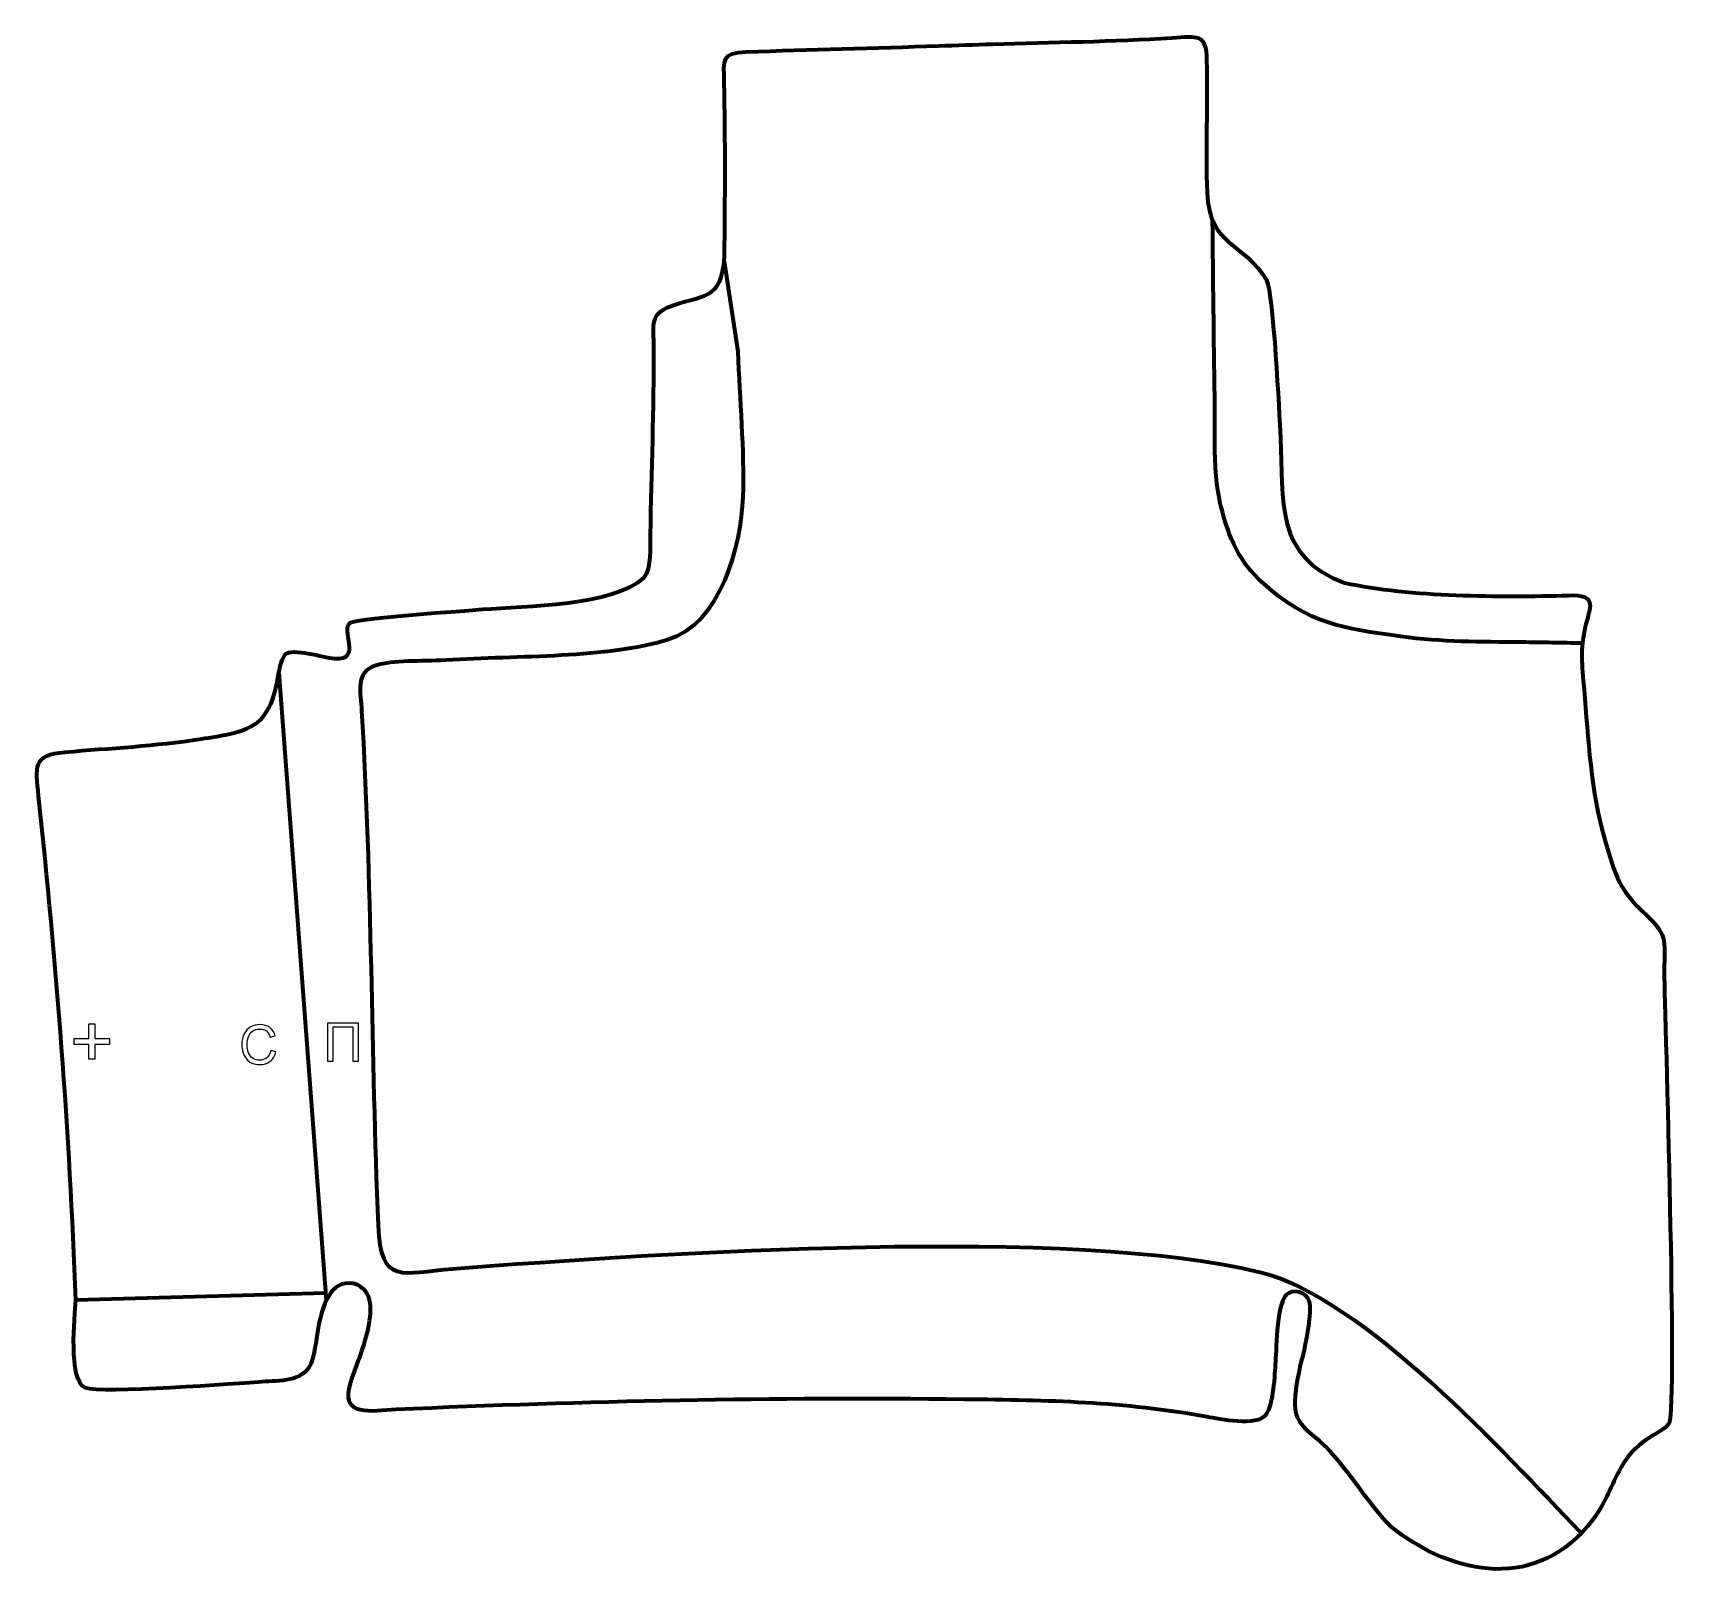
# Model space of a CAD drawing. Header units: millimetres. Extents: x 934 to 1707, y -13 to 720.
import ezdxf

# ---------------------------------------------------------------- set-up
doc = ezdxf.new("R2010")
doc.units = ezdxf.units.MM
doc.header["$MEASUREMENT"] = 0
doc.layers.add('layer 2', color=7, linetype='Continuous')
doc.layers.add('layer 3', color=7, linetype='Continuous')

msp = doc.modelspace()

# ---------------------------------------------------------------- linework, layer by layer
at = {"layer": 'layer 2', "color": 142, "lineweight": 158}
for points, knots in [([(1662.2009, 432.9958), (1652.7291, 433.1397), (1643.2572, 433.2835), (1633.7854, 433.4274), (1633.7854, 433.4274), (1613.4075, 433.6967), (1597.079, 433.3345), (1576.6111, 436.193), (1576.6111, 436.193), (1549.5747, 439.9688), (1533.5354, 441.7995), (1512.2037, 461.0179), (1512.2037, 461.0179), (1500.6734, 471.4059), (1496.1035, 482.2222), (1492.3607, 496.9579), (1492.3607, 496.9579), (1491.1774, 501.8949), (1490.4525, 506.575), (1489.9417, 511.6193), (1489.9417, 511.6193), (1489.1567, 521.0028), (1489.3767, 530.6455), (1489.3554, 540.0669), (1489.3554, 540.0669), (1489.3443, 542.5242), (1489.3299, 544.98), (1489.307, 547.4372), (1489.307, 547.4372), (1489.307, 547.4372), (1489.2895, 548.8569), (1489.2895, 548.8569), (1489.2895, 548.8569), (1488.8953, 576.5123), (1488.5996, 604.1759), (1488.3381, 631.8333)], [0, 0, 0, 0, 0.1, 0.1, 0.1, 0.1, 0.2, 0.2, 0.2, 0.2, 0.3, 0.3, 0.3, 0.3, 0.4, 0.4, 0.4, 0.4, 0.5, 0.5, 0.5, 0.5, 0.6, 0.6, 0.6, 0.6, 0.7, 0.7, 0.7, 0.7, 0.8, 0.8, 0.8, 0.8, 1, 1, 1, 1]), ([(1258.5765, 612.537), (1258.5765, 612.537), (1265.0575, 570.1691), (1265.0575, 570.1691), (1265.0575, 570.1691), (1265.9232, 547.9829), (1268.1064, 523.7795), (1267.4029, 501.7882), (1267.4029, 501.7882), (1266.6636, 478.6772), (1256.8786, 442.0617), (1231.9956, 434.5011), (1231.9956, 434.5011), (1203.8325, 425.9439), (1161.7565, 427.0249), (1127.8352, 425.0297), (1127.8352, 425.0297), (1115.8722, 424.3261), (1103.0617, 425.1196), (1094.7829, 422.462), (1094.7829, 422.462), (1084.9679, 419.3113), (1087.6554, 409.8342), (1088.1655, 401.2126), (1088.1655, 401.2126), (1092.9098, 321.0322), (1092.6223, 239.5633), (1095.8963, 159.0801), (1095.8963, 159.0801), (1097.0576, 130.5317), (1107.2377, 136.9336), (1131.0618, 138.7558), (1131.0618, 138.7558), (1229.6779, 146.2989), (1423.3393, 158.9429), (1511.1162, 137.0367), (1511.1162, 137.0367), (1559.1822, 125.0412), (1626.2543, 51.3147), (1660.6985, 15.4294), (1660.6985, 15.4294), (1660.6985, 15.4294), (1661.7389, 14.3454), (1661.7389, 14.3454)], [0, 0, 0, 0, 0.08333333, 0.08333333, 0.08333333, 0.08333333, 0.16666667, 0.16666667, 0.16666667, 0.16666667, 0.25, 0.25, 0.25, 0.25, 0.33333333, 0.33333333, 0.33333333, 0.33333333, 0.41666667, 0.41666667, 0.41666667, 0.41666667, 0.5, 0.5, 0.5, 0.5, 0.58333333, 0.58333333, 0.58333333, 0.58333333, 0.66666667, 0.66666667, 0.66666667, 0.66666667, 0.75, 0.75, 0.75, 0.75, 0.83333333, 0.83333333, 0.83333333, 0.83333333, 1, 1, 1, 1])]:
    msp.add_open_spline(points, degree=3, knots=knots, dxfattribs=at)
for points in [[(1049.2399, 419.0622), (1049.2399, 419.0622), (1071.4662, 123.7348), (1071.4662, 123.7348)], [(1071.2016, 127.2513), (1071.2016, 127.2513), (953.7034, 123.9598), (953.7034, 123.9598)]]:
    msp.add_open_spline(points, degree=3, dxfattribs=at)
at = {"layer": 'layer 2', "color": 142}
for points, knots in [([(962.7487, 237.2798), (962.7487, 237.2798), (962.7487, 244.1943), (962.7487, 244.1943), (962.7487, 244.1943), (962.7487, 244.1943), (969.6278, 244.1943), (969.6278, 244.1943), (969.6278, 244.1943), (969.6278, 244.1943), (969.6278, 247.0871), (969.6278, 247.0871), (969.6278, 247.0871), (969.6278, 247.0871), (962.7487, 247.0871), (962.7487, 247.0871), (962.7487, 247.0871), (962.7487, 247.0871), (962.7487, 253.9662), (962.7487, 253.9662), (962.7487, 253.9662), (962.7487, 253.9662), (959.8206, 253.9662), (959.8206, 253.9662), (959.8206, 253.9662), (959.8206, 253.9662), (959.8206, 247.0871), (959.8206, 247.0871), (959.8206, 247.0871), (959.8206, 247.0871), (952.9414, 247.0871), (952.9414, 247.0871), (952.9414, 247.0871), (952.9414, 247.0871), (952.9414, 244.1943), (952.9414, 244.1943), (952.9414, 244.1943), (952.9414, 244.1943), (959.8206, 244.1943), (959.8206, 244.1943), (959.8206, 244.1943), (959.8206, 244.1943), (959.8206, 237.2798), (959.8206, 237.2798), (959.8206, 237.2798), (959.8206, 237.2798), (962.7487, 237.2798), (962.7487, 237.2798)], [0, 0, 0, 0, 0.07692308, 0.07692308, 0.07692308, 0.07692308, 0.15384615, 0.15384615, 0.15384615, 0.15384615, 0.23076923, 0.23076923, 0.23076923, 0.23076923, 0.30769231, 0.30769231, 0.30769231, 0.30769231, 0.38461538, 0.38461538, 0.38461538, 0.38461538, 0.46153846, 0.46153846, 0.46153846, 0.46153846, 0.53846154, 0.53846154, 0.53846154, 0.53846154, 0.61538462, 0.61538462, 0.61538462, 0.61538462, 0.69230769, 0.69230769, 0.69230769, 0.69230769, 0.76923077, 0.76923077, 0.76923077, 0.76923077, 0.84615385, 0.84615385, 0.84615385, 0.84615385, 1, 1, 1, 1]), ([(1045.4774, 241.4541), (1045.4774, 241.4541), (1047.8904, 240.8445), (1047.8904, 240.8445), (1047.8904, 240.8445), (1047.3866, 238.8676), (1046.4807, 237.3647), (1045.1726, 236.3276), (1045.1726, 236.3276), (1043.8645, 235.2904), (1042.2643, 234.7697), (1040.372, 234.7697), (1040.372, 234.7697), (1038.4162, 234.7697), (1036.8245, 235.1676), (1035.5968, 235.9677), (1035.5968, 235.9677), (1034.3691, 236.7636), (1033.4378, 237.9193), (1032.7986, 239.4306), (1032.7986, 239.4306), (1032.1593, 240.9461), (1031.8376, 242.5675), (1031.8376, 244.3032), (1031.8376, 244.3032), (1031.8376, 246.1955), (1032.1974, 247.8465), (1032.9213, 249.2562), (1032.9213, 249.2562), (1033.6452, 250.6659), (1034.6739, 251.7369), (1036.0074, 252.4693), (1036.0074, 252.4693), (1037.3409, 253.2016), (1038.8099, 253.5657), (1040.4101, 253.5657), (1040.4101, 253.5657), (1042.2304, 253.5657), (1043.7587, 253.1043), (1044.9948, 252.1772), (1044.9948, 252.1772), (1046.2352, 251.2501), (1047.0988, 249.9504), (1047.5856, 248.274), (1047.5856, 248.274), (1047.5856, 248.274), (1045.2234, 247.7152), (1045.2234, 247.7152), (1045.2234, 247.7152), (1044.8043, 249.036), (1044.1905, 250.0012), (1043.3904, 250.6024), (1043.3904, 250.6024), (1042.5903, 251.2077), (1041.5827, 251.5083), (1040.3678, 251.5083), (1040.3678, 251.5083), (1038.975, 251.5083), (1037.8066, 251.1739), (1036.871, 250.505), (1036.871, 250.505), (1035.9355, 249.8361), (1035.2751, 248.9344), (1034.8983, 247.8084), (1034.8983, 247.8084), (1034.5173, 246.6781), (1034.3268, 245.5139), (1034.3268, 244.3159), (1034.3268, 244.3159), (1034.3268, 242.7707), (1034.5512, 241.4203), (1034.9999, 240.2688), (1034.9999, 240.2688), (1035.4486, 239.1131), (1036.1471, 238.2537), (1037.0954, 237.6822), (1037.0954, 237.6822), (1038.0437, 237.1107), (1039.0681, 236.8271), (1040.173, 236.8271), (1040.173, 236.8271), (1041.5192, 236.8271), (1042.6538, 237.2166), (1043.5851, 237.9913), (1043.5851, 237.9913), (1044.5164, 238.7702), (1045.1472, 239.9217), (1045.4774, 241.4541)], [0, 0, 0, 0, 0.04347826, 0.04347826, 0.04347826, 0.04347826, 0.08695652, 0.08695652, 0.08695652, 0.08695652, 0.13043478, 0.13043478, 0.13043478, 0.13043478, 0.17391304, 0.17391304, 0.17391304, 0.17391304, 0.2173913, 0.2173913, 0.2173913, 0.2173913, 0.26086957, 0.26086957, 0.26086957, 0.26086957, 0.30434783, 0.30434783, 0.30434783, 0.30434783, 0.34782609, 0.34782609, 0.34782609, 0.34782609, 0.39130435, 0.39130435, 0.39130435, 0.39130435, 0.43478261, 0.43478261, 0.43478261, 0.43478261, 0.47826087, 0.47826087, 0.47826087, 0.47826087, 0.52173913, 0.52173913, 0.52173913, 0.52173913, 0.56521739, 0.56521739, 0.56521739, 0.56521739, 0.60869565, 0.60869565, 0.60869565, 0.60869565, 0.65217391, 0.65217391, 0.65217391, 0.65217391, 0.69565217, 0.69565217, 0.69565217, 0.69565217, 0.73913043, 0.73913043, 0.73913043, 0.73913043, 0.7826087, 0.7826087, 0.7826087, 0.7826087, 0.82608696, 0.82608696, 0.82608696, 0.82608696, 0.86956522, 0.86956522, 0.86956522, 0.86956522, 0.91304348, 0.91304348, 0.91304348, 0.91304348, 1, 1, 1, 1]), ([(1086.5574, 254.4515), (1086.5574, 254.4515), (1072.2826, 254.4515), (1072.2826, 254.4515), (1072.2826, 254.4515), (1072.2826, 254.4515), (1072.2826, 236.2651), (1072.2826, 236.2651), (1072.2826, 236.2651), (1072.2826, 236.2651), (1074.6956, 236.2651), (1074.6956, 236.2651), (1074.6956, 236.2651), (1074.6956, 236.2651), (1074.6956, 252.3179), (1074.6956, 252.3179), (1074.6956, 252.3179), (1074.6956, 252.3179), (1084.1444, 252.3179), (1084.1444, 252.3179), (1084.1444, 252.3179), (1084.1444, 252.3179), (1084.1444, 236.2651), (1084.1444, 236.2651), (1084.1444, 236.2651), (1084.1444, 236.2651), (1086.5574, 236.2651), (1086.5574, 236.2651), (1086.5574, 236.2651), (1086.5574, 236.2651), (1086.5574, 254.4515), (1086.5574, 254.4515)], [0, 0, 0, 0, 0.11111111, 0.11111111, 0.11111111, 0.11111111, 0.22222222, 0.22222222, 0.22222222, 0.22222222, 0.33333333, 0.33333333, 0.33333333, 0.33333333, 0.44444444, 0.44444444, 0.44444444, 0.44444444, 0.55555556, 0.55555556, 0.55555556, 0.55555556, 0.66666667, 0.66666667, 0.66666667, 0.66666667, 0.77777778, 0.77777778, 0.77777778, 0.77777778, 1, 1, 1, 1])]:
    msp.add_open_spline(points, degree=3, knots=knots, dxfattribs=at)
at = {"layer": 'layer 3', "color": 242, "lineweight": 158}
msp.add_open_spline([(1665.5171, 448.4536), (1667.0702, 455.5284), (1661.4287, 455.6252), (1655.6528, 455.4702), (1655.6528, 455.4702), (1623.8162, 454.5997), (1581.2515, 454.6576), (1550.39, 461.4064), (1550.39, 461.4064), (1517.3273, 473.263), (1521.6781, 500.2993), (1520.1846, 529.6093), (1520.1846, 529.6093), (1519.586, 541.1707), (1517.0065, 597.1642), (1513.6077, 603.6871), (1513.6077, 603.6871), (1503.5355, 621.519), (1486.9062, 619.057), (1485.7088, 644.9163), (1485.7088, 644.9163), (1484.92, 665.7449), (1486.0354, 686.4342), (1485.5138, 707.1218), (1485.5138, 707.1218), (1485.1875, 720.0646), (1481.2789, 718.4966), (1469.2346, 717.7316), (1469.2346, 717.7316), (1441.6296, 715.9783), (1412.6661, 715.6421), (1384.9072, 714.7913), (1384.9072, 714.7913), (1376.4054, 714.5307), (1367.9045, 714.2591), (1359.4037, 713.9663), (1359.4037, 713.9663), (1329.2967, 712.9404), (1299.0802, 712.2342), (1268.9995, 711.1031), (1268.9995, 711.1031), (1257.3882, 710.6666), (1258.4359, 707.6297), (1258.6795, 696.7597), (1258.6795, 696.7597), (1259.2447, 669.6086), (1259.1672, 641.8258), (1258.7252, 614.6651), (1258.7252, 614.6651), (1257.5802, 593.4477), (1248.4855, 597.4217), (1231.7843, 590.9244), (1231.7843, 590.9244), (1223.579, 587.0328), (1225.5854, 581.0789), (1225.6367, 572.9205), (1225.6367, 572.9205), (1225.6735, 543.0561), (1224.5176, 513.7686), (1223.9946, 484.0079), (1223.9946, 484.0079), (1223.8946, 478.3198), (1224.7696, 468.4473), (1221.0094, 463.9304), (1221.0094, 463.9304), (1206.7008, 450.5883), (1165.1063, 450.5628), (1145.2205, 448.9188), (1145.2205, 448.9188), (1136.8456, 448.2804), (1086.2589, 444.7853), (1082.8551, 442.7082), (1082.8551, 442.7082), (1077.7795, 439.6109), (1089.0269, 424.5247), (1075.3518, 425.8016), (1075.3518, 425.8016), (1070.1432, 426.2879), (1055.4926, 430.8904), (1052.2818, 427.7947), (1052.2818, 427.7947), (1047.81, 421.9527), (1049.974, 408.6053), (1041.7693, 398.2527), (1041.7693, 398.2527), (1035.9196, 390.8715), (1021.4893, 389.4292), (1012.6434, 387.9795), (1012.6434, 387.9795), (990.8324, 384.6017), (970.3716, 383.6551), (948.5672, 381.7791), (948.5672, 381.7791), (933.5823, 380.4898), (934.8146, 374.845), (936.2667, 361.2188), (936.2667, 361.2188), (944.5948, 282.8673), (951.0145, 202.7007), (953.7034, 123.9598), (953.7034, 123.9598), (953.3538, 116.1554), (950.0337, 86.255), (958.2105, 82.7879), (958.2105, 82.7879), (965.5448, 79.6782), (1029.7264, 84.8187), (1042.7341, 85.6467), (1042.7341, 85.6467), (1051.7158, 86.1928), (1061.8775, 85.8657), (1064.8554, 95.7281), (1064.8554, 95.7281), (1066.2213, 100.2515), (1067.0438, 107.1288), (1067.9282, 111.9527), (1067.9282, 111.9527), (1069.4779, 120.1146), (1073.2109, 134.0299), (1084.4152, 131.7375), (1084.4152, 131.7375), (1094.4245, 128.9154), (1092.792, 117.7146), (1091.0098, 109.6172), (1091.0098, 109.6172), (1088.9686, 100.343), (1085.7437, 93.8591), (1083.0642, 85.3443), (1083.0642, 85.3443), (1077.7223, 68.3693), (1092.9418, 71.9754), (1104.3649, 72.5065), (1104.3649, 72.5065), (1192.7864, 76.4508), (1282.8772, 78.3354), (1371.3758, 77.3193), (1371.3758, 77.3193), (1410.9478, 76.8475), (1446.4367, 76.2526), (1485.6218, 69.0682), (1485.6218, 69.0682), (1491.5994, 67.9722), (1509.227, 64.3321), (1513.2771, 70.0571), (1513.2771, 70.0571), (1517.0079, 75.3308), (1517.3885, 88.5271), (1517.8619, 95.1261), (1517.8619, 95.1261), (1518.3989, 101.479), (1518.1897, 124.5322), (1524.0948, 127.3168), (1524.0948, 127.3168), (1528.179, 129.2428), (1533.9676, 126.9731), (1534.2314, 121.3006), (1534.2314, 121.3006), (1534.1419, 104.206), (1527.6063, 91.1134), (1527.0969, 76.2957), (1527.0969, 76.2957), (1526.7687, 66.7491), (1531.9118, 63.2379), (1538.6604, 57.7179), (1538.6604, 57.7179), (1552.5449, 44.6435), (1559.7439, 30.1284), (1572.2128, 17.33), (1572.2128, 17.33), (1602.1229, -6.343), (1641.4033, -12.8924), (1667.012, 20.4671), (1667.012, 20.4671), (1673.9161, 30.1709), (1675.241, 36.1774), (1680.5446, 45.6596), (1680.5446, 45.6596), (1688.5673, 60.0031), (1700.7096, 61.2053), (1702.9751, 66.2888), (1702.9751, 66.2888), (1706.7347, 74.7251), (1701.0206, 257.5687), (1700.6472, 278.371), (1700.6472, 278.371), (1700.797, 294.3808), (1702.5683, 295.7278), (1690.1813, 307.0728), (1690.1813, 307.0728), (1677.4709, 318.7141), (1675.9689, 329.9791), (1671.3661, 345.7361), (1671.3661, 345.7361), (1665.7569, 366.2243), (1664.5412, 393.6703), (1662.6302, 415.2642), (1662.6302, 415.2642), (1661.5972, 426.9365), (1661.3066, 432.6843), (1664.3785, 444.013), (1664.3785, 444.013), (1664.7807, 445.4964), (1665.1573, 446.9592), (1665.5171, 448.4536)], degree=3, knots=[0, 0, 0, 0, 0.01923077, 0.01923077, 0.01923077, 0.01923077, 0.03846154, 0.03846154, 0.03846154, 0.03846154, 0.05769231, 0.05769231, 0.05769231, 0.05769231, 0.07692308, 0.07692308, 0.07692308, 0.07692308, 0.09615385, 0.09615385, 0.09615385, 0.09615385, 0.11538462, 0.11538462, 0.11538462, 0.11538462, 0.13461538, 0.13461538, 0.13461538, 0.13461538, 0.15384615, 0.15384615, 0.15384615, 0.15384615, 0.17307692, 0.17307692, 0.17307692, 0.17307692, 0.19230769, 0.19230769, 0.19230769, 0.19230769, 0.21153846, 0.21153846, 0.21153846, 0.21153846, 0.23076923, 0.23076923, 0.23076923, 0.23076923, 0.25, 0.25, 0.25, 0.25, 0.26923077, 0.26923077, 0.26923077, 0.26923077, 0.28846154, 0.28846154, 0.28846154, 0.28846154, 0.30769231, 0.30769231, 0.30769231, 0.30769231, 0.32692308, 0.32692308, 0.32692308, 0.32692308, 0.34615385, 0.34615385, 0.34615385, 0.34615385, 0.36538462, 0.36538462, 0.36538462, 0.36538462, 0.38461538, 0.38461538, 0.38461538, 0.38461538, 0.40384615, 0.40384615, 0.40384615, 0.40384615, 0.42307692, 0.42307692, 0.42307692, 0.42307692, 0.44230769, 0.44230769, 0.44230769, 0.44230769, 0.46153846, 0.46153846, 0.46153846, 0.46153846, 0.48076923, 0.48076923, 0.48076923, 0.48076923, 0.5, 0.5, 0.5, 0.5, 0.51923077, 0.51923077, 0.51923077, 0.51923077, 0.53846154, 0.53846154, 0.53846154, 0.53846154, 0.55769231, 0.55769231, 0.55769231, 0.55769231, 0.57692308, 0.57692308, 0.57692308, 0.57692308, 0.59615385, 0.59615385, 0.59615385, 0.59615385, 0.61538462, 0.61538462, 0.61538462, 0.61538462, 0.63461538, 0.63461538, 0.63461538, 0.63461538, 0.65384615, 0.65384615, 0.65384615, 0.65384615, 0.67307692, 0.67307692, 0.67307692, 0.67307692, 0.69230769, 0.69230769, 0.69230769, 0.69230769, 0.71153846, 0.71153846, 0.71153846, 0.71153846, 0.73076923, 0.73076923, 0.73076923, 0.73076923, 0.75, 0.75, 0.75, 0.75, 0.76923077, 0.76923077, 0.76923077, 0.76923077, 0.78846154, 0.78846154, 0.78846154, 0.78846154, 0.80769231, 0.80769231, 0.80769231, 0.80769231, 0.82692308, 0.82692308, 0.82692308, 0.82692308, 0.84615385, 0.84615385, 0.84615385, 0.84615385, 0.86538462, 0.86538462, 0.86538462, 0.86538462, 0.88461538, 0.88461538, 0.88461538, 0.88461538, 0.90384615, 0.90384615, 0.90384615, 0.90384615, 0.92307692, 0.92307692, 0.92307692, 0.92307692, 0.94230769, 0.94230769, 0.94230769, 0.94230769, 0.96153846, 0.96153846, 0.96153846, 0.96153846, 1, 1, 1, 1], dxfattribs=at)

doc.saveas('drawing.dxf')
